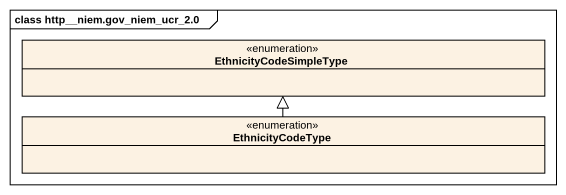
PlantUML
@startuml
mainframe class http__niem.gov_niem_ucr_2.0
hide circle
hide empty members
enum EthnicityCodeSimpleType
enum EthnicityCodeType
EthnicityCodeType -up-|> EthnicityCodeSimpleType
@enduml
